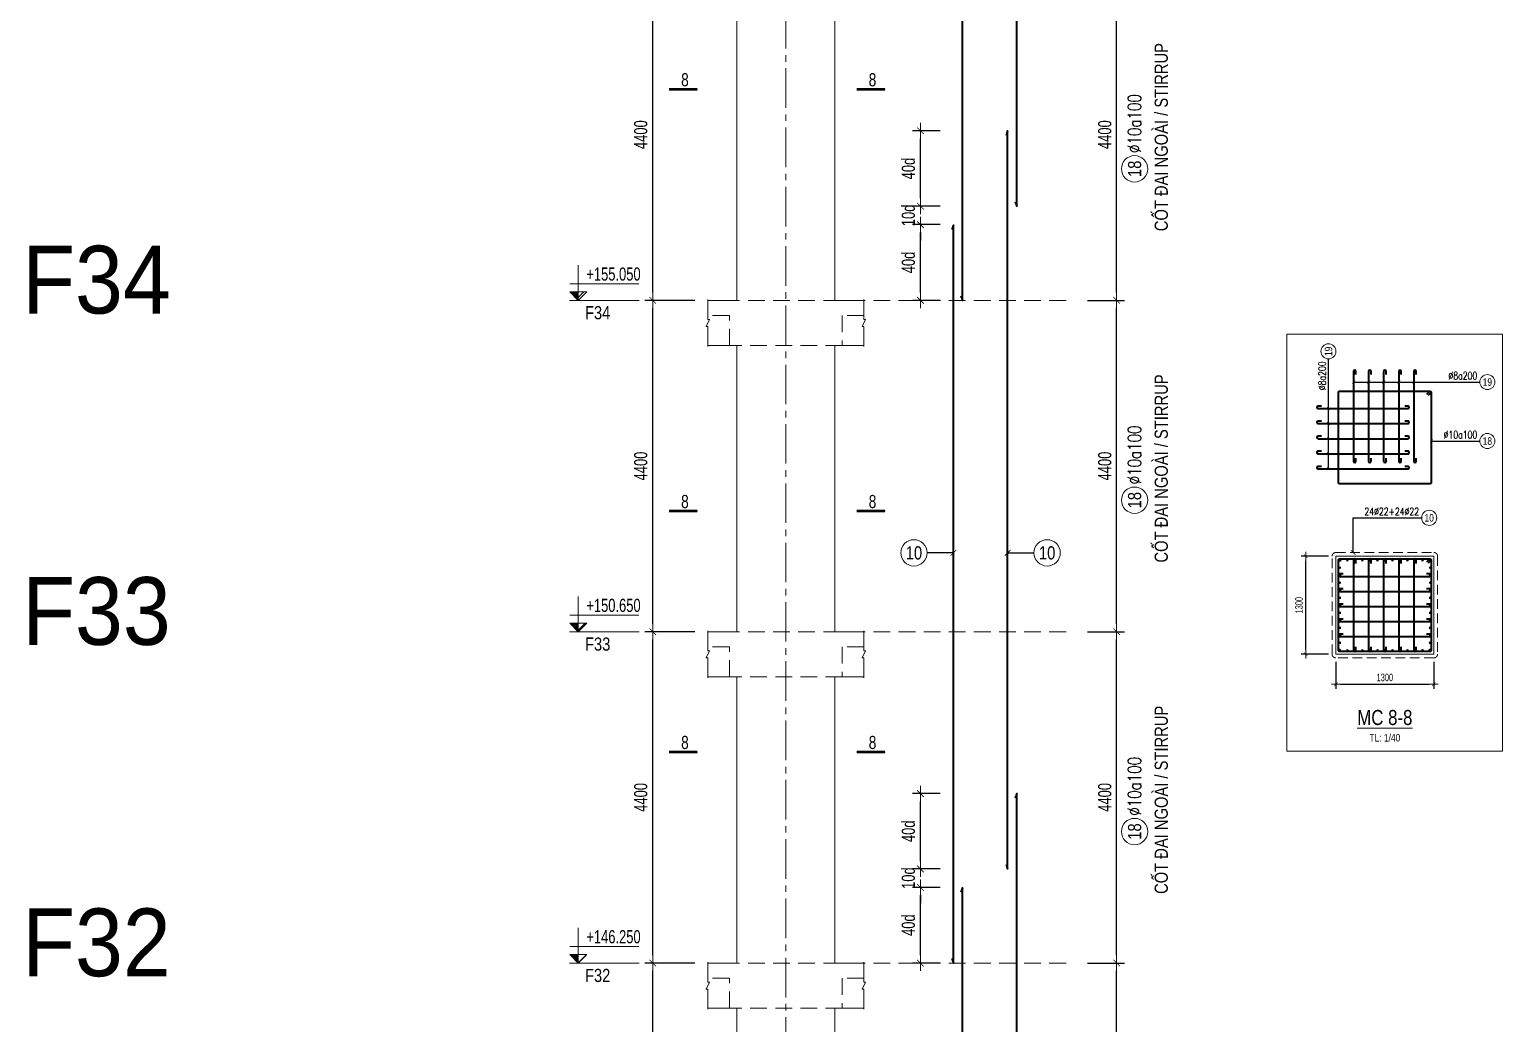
# Model space of a CAD drawing. Header units: millimetres. Extents: x 49323 to 380960, y -6102 to 181761.
# Drawn here: x 103469 to 123031, y 155028 to 168228 of the extents above; entities that cross this region are included whole.
import ezdxf
from ezdxf.enums import TextEntityAlignment as Align

# ---------------------------------------------------------------- set-up
doc = ezdxf.new("R2010")
doc.units = ezdxf.units.MM
doc.linetypes.add('CENTER2', pattern=[1.125, 0.75, -0.125, 0.125, -0.125])
doc.linetypes.add('HIDDEN2', pattern=[4.7625, 3.175, -1.5875])
doc.layers.get('0').update_dxf_attribs({"lineweight": 20})
doc.layers.get('Defpoints').update_dxf_attribs({"color": 151, "lineweight": 9})
for name, color, linetype, lineweight in [('kata_thep chu', 4, 'Continuous', 35), ('NDC_S_ANNO', 7, 'Continuous', 20), ('NDC_S_AXIS', 5, 'CENTER2', 13), ('NDC_S_BREAK-LINE', 1, 'Continuous', 15), ('NDC_S_CONTINUOUS', 3, 'Continuous', 20), ('NDC_S_DIM', 1, 'Continuous', 15), ('NDC_S_HIDDEN', 8, 'HIDDEN2', 13), ('NDC_S_LEADER', 1, 'Continuous', 15), ('NDC_S_REBAR', 4, 'Continuous', 35), ('NDC_S_STIRRUP', 4, 'Continuous', 40), ('NDC_S_SYMBOL', 1, 'Continuous', 15), ('NDC_S_TEXT SYMBOL', 7, 'Continuous', 20), ('NDC_S_THIN LINE', 8, 'Continuous', 9), ('NDC_S_VN TEXT', 7, 'Continuous', 20)]:
    doc.layers.add(name, color=color, linetype=linetype, lineweight=lineweight)
doc.styles.add('ARIAL', font='arial.ttf', dxfattribs={"width": 0.8})
doc.styles.add('DrawingTitle', font='FRADM.TTF', dxfattribs={"width": 0.95})
doc.styles.add('NDC_ANNO', font='', dxfattribs={"width": 0.8})
doc.styles.add('NDC_DIM', font='', dxfattribs={"width": 0.75})
doc.styles.add('NDC_EN TXT', font='romans.shx', dxfattribs={"width": 0.8})
doc.styles.add('NDC_VIE TXT', font='arial.ttf', dxfattribs={"width": 0.8})
doc.styles.get('NDC_ANNO').set_extended_font_data('Dotum')
doc.styles.get('NDC_DIM').set_extended_font_data('Dotum')
doc.dimstyles.new('NDC_dim_40', dxfattribs={"dimscale": 40, "dimtxt": 2.5, "dimasz": 1.5, "dimexe": 1.5, "dimexo": 2.5, "dimgap": 1, "dimtad": 1, "dimdec": 0, "dimzin": 0, "dimdsep": 46, "dimtxsty": 'NDC_DIM', "dimblk": 'DIMMARK', "dimcen": 0.09, "dimdle": 1.2, "dimclrd": 1, "dimclre": 1, "dimclrt": 3, "dimadec": 0, "dimazin": 0, "dimtfac": 1, "dimtdec": 0, "dimtix": 1, "dimtofl": 0, "dimtmove": 0, "dimatfit": 3, "dimfxl": 8, "dimfxlon": 1, "dimtolj": 1, "dimtzin": 0, "dimarcsym": 0})
doc.dimstyles.new('NDC_dim_70', dxfattribs={"dimscale": 70, "dimtxt": 2.5, "dimasz": 1.5, "dimexe": 1.5, "dimexo": 2.5, "dimgap": 1, "dimtad": 1, "dimdec": 0, "dimzin": 0, "dimdsep": 46, "dimtxsty": 'NDC_DIM', "dimblk": 'DIMMARK', "dimcen": 0.09, "dimdle": 1.2, "dimclrd": 1, "dimclre": 1, "dimclrt": 3, "dimadec": 0, "dimazin": 0, "dimtfac": 1, "dimtdec": 0, "dimtix": 1, "dimtofl": 0, "dimtmove": 0, "dimatfit": 3, "dimfxl": 8, "dimfxlon": 1, "dimtolj": 1, "dimtzin": 0, "dimarcsym": 0})
doc.dimstyles.new('NDC_dim_75', dxfattribs={"dimscale": 75, "dimtxt": 2.5, "dimasz": 1.5, "dimexe": 1.5, "dimexo": 2.5, "dimgap": 1, "dimtad": 1, "dimdec": 0, "dimzin": 0, "dimdsep": 46, "dimtxsty": 'NDC_DIM', "dimblk": 'DIMMARK', "dimcen": 0.09, "dimdle": 1.2, "dimclrd": 1, "dimclre": 1, "dimclrt": 3, "dimadec": 0, "dimazin": 0, "dimtfac": 1, "dimtdec": 0, "dimtix": 1, "dimtofl": 0, "dimtmove": 0, "dimatfit": 3, "dimfxl": 8, "dimfxlon": 1, "dimtolj": 1, "dimtzin": 0, "dimarcsym": 0})

# ---------------------------------------------------------------- blocks, each defined once
blk = doc.blocks.new('DIMMARK')
at = {"layer": 'NDC_S_DIM', "color": 1}
blk.add_line((-1.5, 0), (1, 0), dxfattribs=at)
at = {"layer": 'NDC_S_DIM', "color": 2, "const_width": 0.1}
blk.add_lwpolyline([(-0.42, -0.42), (0.42, 0.42)], dxfattribs=at)
blk = doc.blocks.new('*D44')
at = {"layer": 'Defpoints', "color": 0, "transparency": 16777216}
for p in [(111745, 155831), (112728, 155831), (112863, 151431)]:
    blk.add_point(p, dxfattribs=at)
at = {"layer": 'NDC_S_DIM', "color": 1, "lineweight": -2, "transparency": 16777216}
for p, q in [((112305, 155831), (111640, 155831)), ((111745, 151536), (111745, 155726)), ((112305, 151431), (111640, 151431))]:
    blk.add_line(p, q, dxfattribs=at)
at = {"layer": 'NDC_S_DIM', "color": 1, "lineweight": -2, "transparency": 16777216, "xscale": 105, "yscale": 105, "zscale": 105}
for p, rotation in [((111745, 155831), 90), ((111745, 151431), 270)]:
    blk.add_blockref('DIMMARK', p, dxfattribs=dict(at, rotation=rotation))
at = {"layer": 'NDC_S_DIM', "color": 3, "transparency": 16777216, "insert": (111587, 153631), "char_height": 175, "attachment_point": 5, "rotation": 90, "style": 'NDC_DIM'}
blk.add_mtext('\\A1;4400', dxfattribs=at)
blk = doc.blocks.new('*D45')
at = {"layer": 'Defpoints', "color": 0, "transparency": 16777216}
for p in [(111745, 160231), (112863, 160231), (112728, 155831)]:
    blk.add_point(p, dxfattribs=at)
at = {"layer": 'NDC_S_DIM', "color": 1, "lineweight": -2, "transparency": 16777216}
for p, q in [((112305, 160231), (111640, 160231)), ((111745, 155936), (111745, 160126)), ((112305, 155831), (111640, 155831))]:
    blk.add_line(p, q, dxfattribs=at)
at = {"layer": 'NDC_S_DIM', "color": 1, "lineweight": -2, "transparency": 16777216, "xscale": 105, "yscale": 105, "zscale": 105}
for p, rotation in [((111745, 160231), 90), ((111745, 155831), 270)]:
    blk.add_blockref('DIMMARK', p, dxfattribs=dict(at, rotation=rotation))
at = {"layer": 'NDC_S_DIM', "color": 3, "transparency": 16777216, "insert": (111587, 158031), "char_height": 175, "attachment_point": 5, "rotation": 90, "style": 'NDC_DIM'}
blk.add_mtext('\\A1;4400', dxfattribs=at)
blk = doc.blocks.new('*D46')
at = {"layer": 'Defpoints', "color": 0, "transparency": 16777216}
for p in [(111745, 164631), (112863, 164631), (112863, 160231)]:
    blk.add_point(p, dxfattribs=at)
at = {"layer": 'NDC_S_DIM', "color": 1, "lineweight": -2, "transparency": 16777216}
for p, q in [((112305, 164631), (111640, 164631)), ((111745, 160336), (111745, 164526)), ((112305, 160231), (111640, 160231))]:
    blk.add_line(p, q, dxfattribs=at)
at = {"layer": 'NDC_S_DIM', "color": 1, "lineweight": -2, "transparency": 16777216, "xscale": 105, "yscale": 105, "zscale": 105}
for p, rotation in [((111745, 164631), 90), ((111745, 160231), 270)]:
    blk.add_blockref('DIMMARK', p, dxfattribs=dict(at, rotation=rotation))
at = {"layer": 'NDC_S_DIM', "color": 3, "transparency": 16777216, "insert": (111587, 162431), "char_height": 175, "attachment_point": 5, "rotation": 90, "style": 'NDC_DIM'}
blk.add_mtext('\\A1;4400', dxfattribs=at)
blk = doc.blocks.new('*D47')
at = {"layer": 'Defpoints', "color": 0, "transparency": 16777216}
for p in [(111745, 169031), (112863, 169031), (112863, 164631)]:
    blk.add_point(p, dxfattribs=at)
at = {"layer": 'NDC_S_DIM', "color": 1, "lineweight": -2, "transparency": 16777216}
for p, q in [((112305, 169031), (111640, 169031)), ((111745, 164736), (111745, 168926)), ((112305, 164631), (111640, 164631))]:
    blk.add_line(p, q, dxfattribs=at)
at = {"layer": 'NDC_S_DIM', "color": 1, "lineweight": -2, "transparency": 16777216, "xscale": 105, "yscale": 105, "zscale": 105}
for p, rotation in [((111745, 169031), 90), ((111745, 164631), 270)]:
    blk.add_blockref('DIMMARK', p, dxfattribs=dict(at, rotation=rotation))
at = {"layer": 'NDC_S_DIM', "color": 3, "transparency": 16777216, "insert": (111587, 166831), "char_height": 175, "attachment_point": 5, "rotation": 90, "style": 'NDC_DIM'}
blk.add_mtext('\\A1;4400', dxfattribs=at)
blk = doc.blocks.new('*U2117')
at = {"layer": 'NDC_S_ANNO', "color": 0, "linetype": 'ByBlock', "lineweight": -2}
blk.add_line((-4.36, 0), (1, 0), dxfattribs=at)
at = {"layer": 'NDC_S_ANNO', "ltscale": 0.005, "const_width": 0.5}
blk.add_lwpolyline([(1, 0), (-4.36, 0)], dxfattribs=at)
at = {"layer": 'NDC_S_TEXT SYMBOL', "linetype": 'ByBlock', "lineweight": -2, "style": 'NDC_ANNO', "width": 0.8}
blk.add_attdef('DETAIL', text='', height=2.5, dxfattribs=at).set_placement((-0.64, 1.82), align=Align.MIDDLE_RIGHT)
blk = doc.blocks.new('kata_block_TD')
at = {"color": 6, "linetype": 'ByBlock', "lineweight": -2, "style": 'ARIAL', "width": 0.8}
blk.add_attdef('SECTDET2', text='', height=5, dxfattribs=at).set_placement((0, 7.97), align=Align.CENTER)
at = {"color": 0, "linetype": 'ByBlock', "lineweight": -2, "style": 'ARIAL', "width": 0.8}
blk.add_attdef('SECTDET1', text='', height=5, dxfattribs=at).set_placement((0, 1.47), align=Align.CENTER)
at = {"color": 3, "lineweight": 25, "style": 'ARIAL', "width": 0.8}
blk.add_attdef('SSCALE', text='', height=2.5, dxfattribs=at).set_placement((0, -4), align=Align.CENTER)
blk = doc.blocks.new('*D138')
at = {"layer": 'Defpoints', "color": 0, "transparency": 16777216}
for p in [(120818, 159933), (122118, 159933), (122118, 159533)]:
    blk.add_point(p, dxfattribs=at)
at = {"layer": 'NDC_S_DIM', "color": 1, "lineweight": -2, "transparency": 16777216}
for p, q in [((120818, 159833), (120818, 159473)), ((122118, 159833), (122118, 159473)), ((120878, 159533), (122058, 159533))]:
    blk.add_line(p, q, dxfattribs=at)
at = {"layer": 'NDC_S_DIM', "color": 1, "lineweight": -2, "transparency": 16777216, "xscale": 60, "yscale": 60, "zscale": 60, "rotation": 180}
blk.add_blockref('DIMMARK', (120818, 159533), dxfattribs=at)
at = {"layer": 'NDC_S_DIM', "color": 1, "lineweight": -2, "transparency": 16777216, "xscale": 60, "yscale": 60, "zscale": 60}
blk.add_blockref('DIMMARK', (122118, 159533), dxfattribs=at)
at = {"layer": 'NDC_S_DIM', "color": 3, "transparency": 16777216, "insert": (121468, 159623), "char_height": 100, "attachment_point": 5, "style": 'NDC_DIM'}
blk.add_mtext('\\A1;1300', dxfattribs=at)
blk = doc.blocks.new('*D139')
at = {"layer": 'Defpoints', "color": 0, "transparency": 16777216}
for p in [(120418, 161233), (120818, 161233), (120818, 159933)]:
    blk.add_point(p, dxfattribs=at)
at = {"layer": 'NDC_S_DIM', "color": 1, "lineweight": -2, "transparency": 16777216}
for p, q in [((120718, 161233), (120358, 161233)), ((120418, 159993), (120418, 161173)), ((120718, 159933), (120358, 159933))]:
    blk.add_line(p, q, dxfattribs=at)
at = {"layer": 'NDC_S_DIM', "color": 1, "lineweight": -2, "transparency": 16777216, "xscale": 60, "yscale": 60, "zscale": 60}
for p, rotation in [((120418, 161233), 90), ((120418, 159933), 270)]:
    blk.add_blockref('DIMMARK', p, dxfattribs=dict(at, rotation=rotation))
at = {"layer": 'NDC_S_DIM', "color": 3, "transparency": 16777216, "insert": (120328, 160583), "char_height": 100, "attachment_point": 5, "rotation": 90, "style": 'NDC_DIM'}
blk.add_mtext('\\A1;1300', dxfattribs=at)
blk = doc.blocks.new('kata_block_THEP')
at = {"layer": 'NDC_S_REBAR', "color": 0}
for p, q in [((-0.5, 0), (0.5, 0)), ((-0.35, 0.35), (0.35, -0.35)), ((0.35, 0.35), (-0.35, -0.35)), ((0, 0.5), (0, -0.5))]:
    blk.add_line(p, q, dxfattribs=at)
at = {"layer": 'NDC_S_REBAR', "color": 0, "const_width": 0.0833}
blk.add_lwpolyline([(-0.5, 0, 1), (0.5, 0, 1), (-0.5, 0, 1)], format="xyb", dxfattribs=at)
blk = doc.blocks.new('*U10')
blk.add_circle((2.5, 0), 2.5)
at = {"layer": 'NDC_S_VN TEXT', "color": 3, "style": 'NDC_EN TXT', "width": 0.75}
blk.add_attdef('DK2', text='', height=2.5, dxfattribs=at).set_placement((-0.85, 0.85), align=Align.RIGHT)
at = {"layer": 'NDC_S_VN TEXT', "color": 7, "style": 'ARIAL', "width": 0.8}
blk.add_attdef('SH3', text='', height=2.5, dxfattribs=at).set_placement((2.5, 0), align=Align.MIDDLE)
blk = doc.blocks.new('cham')
at = {"layer": 'NDC_S_REBAR'}
h = blk.add_hatch(color=253, dxfattribs=at)
h.dxf.hatch_style = 1
h.paths.add_polyline_path([(-28, 0, 1), (28, 0, 1)])
at = {"layer": 'NDC_S_REBAR', "color": 253}
blk.add_circle((0, 0), 28, dxfattribs=at)
blk = doc.blocks.new('*U142')
at = {"layer": 'NDC_S_DIM', "xscale": 0.3928571428571429, "yscale": 0.3928571428571429, "zscale": 0.3928571428571429}
blk.add_blockref('cham', (0, 0), dxfattribs=at)
blk = doc.blocks.new('*U143')
at = {"layer": 'NDC_S_DIM', "color": 0, "linetype": 'ByBlock', "lineweight": -2, "transparency": 16777216}
blk.add_blockref('*U142', (0, 0), dxfattribs=at)
blk = doc.blocks.new('*U140')
at = {"layer": 'NDC_S_DIM'}
blk.add_blockref('*U143', (0, 0), dxfattribs=at)
blk = doc.blocks.new('*U141')
at = {"layer": 'NDC_S_DIM', "color": 0, "linetype": 'ByBlock', "lineweight": -2, "transparency": 16777216}
for p in [(0, 0), (199.6, 0), (399.2, 0), (598.8, 0), (798.4, 0), (998, 0), (1197.6, 0)]:
    blk.add_blockref('*U140', p, dxfattribs=at)
blk = doc.blocks.new('*U146')
at = {"layer": 'NDC_S_DIM', "xscale": 0.3928571428571429, "yscale": 0.3928571428571429, "zscale": 0.3928571428571429}
blk.add_blockref('cham', (0, 0), dxfattribs=at)
blk = doc.blocks.new('*U147')
at = {"layer": 'NDC_S_DIM', "color": 0, "linetype": 'ByBlock', "lineweight": -2, "transparency": 16777216}
blk.add_blockref('*U146', (0, 0), dxfattribs=at)
blk = doc.blocks.new('*U144')
at = {"layer": 'NDC_S_DIM'}
blk.add_blockref('*U147', (0, 0), dxfattribs=at)
blk = doc.blocks.new('*U145')
at = {"layer": 'NDC_S_DIM', "color": 0, "linetype": 'ByBlock', "lineweight": -2, "transparency": 16777216}
for p in [(0, 0), (199.6, 0), (399.2, 0), (598.8, 0), (798.4, 0), (998, 0), (1197.6, 0)]:
    blk.add_blockref('*U144', p, dxfattribs=at)
blk = doc.blocks.new('*U150')
at = {"layer": 'NDC_S_DIM', "xscale": 0.3928571428571429, "yscale": 0.3928571428571429, "zscale": 0.3928571428571429}
blk.add_blockref('cham', (0, 0), dxfattribs=at)
blk = doc.blocks.new('*U151')
at = {"layer": 'NDC_S_DIM', "color": 0, "linetype": 'ByBlock', "lineweight": -2, "transparency": 16777216}
blk.add_blockref('*U150', (0, 0), dxfattribs=at)
blk = doc.blocks.new('*U148')
at = {"layer": 'NDC_S_DIM'}
blk.add_blockref('*U151', (0, 0), dxfattribs=at)
blk = doc.blocks.new('*U149')
at = {"layer": 'NDC_S_DIM', "color": 0, "linetype": 'ByBlock', "lineweight": -2, "transparency": 16777216}
for p in [(0, 0), (199.6, 0), (399.2, 0), (598.8, 0), (798.4, 0)]:
    blk.add_blockref('*U148', p, dxfattribs=at)
blk = doc.blocks.new('*D223')
at = {"layer": 'Defpoints', "color": 0, "ltscale": 0.005, "transparency": 16777216}
for p in [(115301, 156836, 0), (115739, 156836), (115739, 155831)]:
    blk.add_point(p, dxfattribs=at)
at = {"layer": 'NDC_S_DIM', "color": 1, "lineweight": -2, "ltscale": 0.005, "transparency": 16777216}
for p, q in [((115564, 156836, 0), (115196, 156836, 0)), ((115301, 155936, 0), (115301, 156731, 0)), ((115564, 155831, 0), (115196, 155831, 0))]:
    blk.add_line(p, q, dxfattribs=at)
at = {"layer": 'NDC_S_DIM', "color": 1, "lineweight": -2, "ltscale": 0.005, "transparency": 16777216, "xscale": 105, "yscale": 105, "zscale": 105}
for p, rotation in [((115301, 156836, 0), 90), ((115301, 155831, 0), 270)]:
    blk.add_blockref('DIMMARK', p, dxfattribs=dict(at, rotation=rotation))
at = {"layer": 'NDC_S_DIM', "color": 3, "ltscale": 0.005, "transparency": 16777216, "insert": (115141, 156334, 0), "char_height": 175, "attachment_point": 5, "rotation": 90, "style": 'NDC_DIM'}
blk.add_mtext('\\A1;40d', dxfattribs=at)
blk = doc.blocks.new('*D224')
at = {"layer": 'Defpoints', "color": 0, "ltscale": 0.005, "transparency": 16777216}
for p in [(115301, 157081), (115739, 157081), (115739, 156836)]:
    blk.add_point(p, dxfattribs=at)
at = {"layer": 'NDC_S_DIM', "color": 1, "lineweight": -2, "ltscale": 0.005, "transparency": 16777216}
for p, q in [((115301, 157186), (115301, 157291)), ((115564, 157081), (115196, 157081)), ((115564, 156836), (115196, 156836)), ((115301, 156731), (115301, 156626))]:
    blk.add_line(p, q, dxfattribs=at)
at = {"layer": 'NDC_S_DIM', "color": 1, "lineweight": -2, "ltscale": 0.005, "transparency": 16777216, "xscale": 105, "yscale": 105, "zscale": 105}
for p, rotation in [((115301, 157081), 270), ((115301, 156836), 90)]:
    blk.add_blockref('DIMMARK', p, dxfattribs=dict(at, rotation=rotation))
at = {"layer": 'NDC_S_DIM', "color": 3, "ltscale": 0.005, "transparency": 16777216, "insert": (115141, 156959), "char_height": 175, "attachment_point": 5, "rotation": 90, "style": 'NDC_DIM'}
blk.add_mtext('\\A1;10d', dxfattribs=at)
blk = doc.blocks.new('*D225')
at = {"layer": 'Defpoints', "color": 0, "ltscale": 0.005, "transparency": 16777216}
for p in [(115301, 158081), (115739, 158081), (115739, 157081)]:
    blk.add_point(p, dxfattribs=at)
at = {"layer": 'NDC_S_DIM', "color": 1, "lineweight": -2, "ltscale": 0.005, "transparency": 16777216}
for p, q in [((115564, 158081), (115196, 158081)), ((115301, 157186), (115301, 157976)), ((115564, 157081), (115196, 157081))]:
    blk.add_line(p, q, dxfattribs=at)
at = {"layer": 'NDC_S_DIM', "color": 1, "lineweight": -2, "ltscale": 0.005, "transparency": 16777216, "xscale": 105, "yscale": 105, "zscale": 105}
for p, rotation in [((115301, 158081), 90), ((115301, 157081), 270)]:
    blk.add_blockref('DIMMARK', p, dxfattribs=dict(at, rotation=rotation))
at = {"layer": 'NDC_S_DIM', "color": 3, "ltscale": 0.005, "transparency": 16777216, "insert": (115141, 157581), "char_height": 175, "attachment_point": 5, "rotation": 90, "style": 'NDC_DIM'}
blk.add_mtext('\\A1;40d', dxfattribs=at)
blk = doc.blocks.new('*D226')
at = {"layer": 'Defpoints', "color": 0, "ltscale": 0.005, "transparency": 16777216}
for p in [(115301, 165636, 0), (115739, 165636), (115739, 164631)]:
    blk.add_point(p, dxfattribs=at)
at = {"layer": 'NDC_S_DIM', "color": 1, "lineweight": -2, "ltscale": 0.005, "transparency": 16777216}
for p, q in [((115564, 165636, 0), (115196, 165636, 0)), ((115301, 164736, 0), (115301, 165531, 0)), ((115564, 164631, 0), (115196, 164631, 0))]:
    blk.add_line(p, q, dxfattribs=at)
at = {"layer": 'NDC_S_DIM', "color": 1, "lineweight": -2, "ltscale": 0.005, "transparency": 16777216, "xscale": 105, "yscale": 105, "zscale": 105}
for p, rotation in [((115301, 165636, 0), 90), ((115301, 164631, 0), 270)]:
    blk.add_blockref('DIMMARK', p, dxfattribs=dict(at, rotation=rotation))
at = {"layer": 'NDC_S_DIM', "color": 3, "ltscale": 0.005, "transparency": 16777216, "insert": (115141, 165134, 0), "char_height": 175, "attachment_point": 5, "rotation": 90, "style": 'NDC_DIM'}
blk.add_mtext('\\A1;40d', dxfattribs=at)
blk = doc.blocks.new('*D227')
at = {"layer": 'Defpoints', "color": 0, "ltscale": 0.005, "transparency": 16777216}
for p in [(115301, 165881), (115739, 165881), (115739, 165636)]:
    blk.add_point(p, dxfattribs=at)
at = {"layer": 'NDC_S_DIM', "color": 1, "lineweight": -2, "ltscale": 0.005, "transparency": 16777216}
for p, q in [((115301, 165986), (115301, 166091)), ((115564, 165881), (115196, 165881)), ((115564, 165636), (115196, 165636)), ((115301, 165531), (115301, 165426))]:
    blk.add_line(p, q, dxfattribs=at)
at = {"layer": 'NDC_S_DIM', "color": 1, "lineweight": -2, "ltscale": 0.005, "transparency": 16777216, "xscale": 105, "yscale": 105, "zscale": 105}
for p, rotation in [((115301, 165881), 270), ((115301, 165636), 90)]:
    blk.add_blockref('DIMMARK', p, dxfattribs=dict(at, rotation=rotation))
at = {"layer": 'NDC_S_DIM', "color": 3, "ltscale": 0.005, "transparency": 16777216, "insert": (115141, 165759), "char_height": 175, "attachment_point": 5, "rotation": 90, "style": 'NDC_DIM'}
blk.add_mtext('\\A1;10d', dxfattribs=at)
blk = doc.blocks.new('*D228')
at = {"layer": 'Defpoints', "color": 0, "ltscale": 0.005, "transparency": 16777216}
for p in [(115301, 166881), (115739, 166881), (115739, 165881)]:
    blk.add_point(p, dxfattribs=at)
at = {"layer": 'NDC_S_DIM', "color": 1, "lineweight": -2, "ltscale": 0.005, "transparency": 16777216}
for p, q in [((115564, 166881), (115196, 166881)), ((115301, 165986), (115301, 166776)), ((115564, 165881), (115196, 165881))]:
    blk.add_line(p, q, dxfattribs=at)
at = {"layer": 'NDC_S_DIM', "color": 1, "lineweight": -2, "ltscale": 0.005, "transparency": 16777216, "xscale": 105, "yscale": 105, "zscale": 105}
for p, rotation in [((115301, 166881), 90), ((115301, 165881), 270)]:
    blk.add_blockref('DIMMARK', p, dxfattribs=dict(at, rotation=rotation))
at = {"layer": 'NDC_S_DIM', "color": 3, "ltscale": 0.005, "transparency": 16777216, "insert": (115141, 166381), "char_height": 175, "attachment_point": 5, "rotation": 90, "style": 'NDC_DIM'}
blk.add_mtext('\\A1;40d', dxfattribs=at)
blk = doc.blocks.new('*D267')
at = {"layer": 'Defpoints', "color": 0, "ltscale": 70, "transparency": 16777216}
for p in [(117344, 155831), (117906, 155831), (117344, 151431)]:
    blk.add_point(p, dxfattribs=at)
at = {"layer": 'NDC_S_DIM', "color": 1, "lineweight": -2, "ltscale": 70, "transparency": 16777216}
for p, q in [((117519, 155831), (118011, 155831)), ((117906, 151536), (117906, 155726)), ((117519, 151431), (118011, 151431))]:
    blk.add_line(p, q, dxfattribs=at)
at = {"layer": 'NDC_S_DIM', "color": 1, "lineweight": -2, "ltscale": 70, "transparency": 16777216, "xscale": 105, "yscale": 105, "zscale": 105}
for p, rotation in [((117906, 155831), 90), ((117906, 151431), 270)]:
    blk.add_blockref('DIMMARK', p, dxfattribs=dict(at, rotation=rotation))
at = {"layer": 'NDC_S_DIM', "color": 3, "ltscale": 70, "transparency": 16777216, "insert": (117749, 153631), "char_height": 175, "attachment_point": 5, "rotation": 90, "style": 'NDC_DIM'}
blk.add_mtext('\\A1;4400', dxfattribs=at)
blk = doc.blocks.new('*D268')
at = {"layer": 'Defpoints', "color": 0, "ltscale": 70, "transparency": 16777216}
for p in [(117344, 160231), (117906, 160231), (117344, 155831)]:
    blk.add_point(p, dxfattribs=at)
at = {"layer": 'NDC_S_DIM', "color": 1, "lineweight": -2, "ltscale": 70, "transparency": 16777216}
for p, q in [((117519, 160231), (118011, 160231)), ((117906, 155936), (117906, 160126)), ((117519, 155831), (118011, 155831))]:
    blk.add_line(p, q, dxfattribs=at)
at = {"layer": 'NDC_S_DIM', "color": 1, "lineweight": -2, "ltscale": 70, "transparency": 16777216, "xscale": 105, "yscale": 105, "zscale": 105}
for p, rotation in [((117906, 160231), 90), ((117906, 155831), 270)]:
    blk.add_blockref('DIMMARK', p, dxfattribs=dict(at, rotation=rotation))
at = {"layer": 'NDC_S_DIM', "color": 3, "ltscale": 70, "transparency": 16777216, "insert": (117749, 158031), "char_height": 175, "attachment_point": 5, "rotation": 90, "style": 'NDC_DIM'}
blk.add_mtext('\\A1;4400', dxfattribs=at)
blk = doc.blocks.new('*D269')
at = {"layer": 'Defpoints', "color": 0, "ltscale": 70, "transparency": 16777216}
for p in [(117344, 164631), (117906, 164631), (117344, 160231)]:
    blk.add_point(p, dxfattribs=at)
at = {"layer": 'NDC_S_DIM', "color": 1, "lineweight": -2, "ltscale": 70, "transparency": 16777216}
for p, q in [((117519, 164631), (118011, 164631)), ((117906, 160336), (117906, 164526)), ((117519, 160231), (118011, 160231))]:
    blk.add_line(p, q, dxfattribs=at)
at = {"layer": 'NDC_S_DIM', "color": 1, "lineweight": -2, "ltscale": 70, "transparency": 16777216, "xscale": 105, "yscale": 105, "zscale": 105}
for p, rotation in [((117906, 164631), 90), ((117906, 160231), 270)]:
    blk.add_blockref('DIMMARK', p, dxfattribs=dict(at, rotation=rotation))
at = {"layer": 'NDC_S_DIM', "color": 3, "ltscale": 70, "transparency": 16777216, "insert": (117749, 162431), "char_height": 175, "attachment_point": 5, "rotation": 90, "style": 'NDC_DIM'}
blk.add_mtext('\\A1;4400', dxfattribs=at)
blk = doc.blocks.new('*D270')
at = {"layer": 'Defpoints', "color": 0, "ltscale": 70, "transparency": 16777216}
for p in [(117344, 169031), (117906, 169031), (117344, 164631)]:
    blk.add_point(p, dxfattribs=at)
at = {"layer": 'NDC_S_DIM', "color": 1, "lineweight": -2, "ltscale": 70, "transparency": 16777216}
for p, q in [((117519, 169031), (118011, 169031)), ((117906, 164736), (117906, 168926)), ((117519, 164631), (118011, 164631))]:
    blk.add_line(p, q, dxfattribs=at)
at = {"layer": 'NDC_S_DIM', "color": 1, "lineweight": -2, "ltscale": 70, "transparency": 16777216, "xscale": 105, "yscale": 105, "zscale": 105}
for p, rotation in [((117906, 169031), 90), ((117906, 164631), 270)]:
    blk.add_blockref('DIMMARK', p, dxfattribs=dict(at, rotation=rotation))
at = {"layer": 'NDC_S_DIM', "color": 3, "ltscale": 70, "transparency": 16777216, "insert": (117749, 166831), "char_height": 175, "attachment_point": 5, "rotation": 90, "style": 'NDC_DIM'}
blk.add_mtext('\\A1;4400', dxfattribs=at)
blk = doc.blocks.new('*U2118')
blk.add_circle((-2.5, 0), 2.5)
at = {"layer": 'NDC_S_VN TEXT', "color": 7, "style": 'ARIAL', "width": 0.8}
blk.add_attdef('SH2', text='', height=2.5, dxfattribs=at).set_placement((-2.5, 0), align=Align.MIDDLE)
at = {"layer": 'NDC_S_VN TEXT', "color": 3, "style": 'NDC_EN TXT', "width": 0.75}
blk.add_attdef('DKKC1', (0.5, -1.25), '', height=2.5, dxfattribs=at)
blk = doc.blocks.new('CD')
at = {"layer": 'NDC_S_ANNO'}
blk.add_hatch(color=3, dxfattribs=at).paths.add_polyline_path([(0, 160), (-161, 160), (0, 0)])
at = {"layer": 'NDC_S_ANNO', "ltscale": 50}
h = blk.add_hatch(dxfattribs=at)
h.set_pattern_fill('ANSI31', color=256, scale=140.6, style=0)
h.paths.add_polyline_path([(0, 160), (0, 0), (161, 160)])
for p, q in [((-159, 314), (1147, 314)), ((1156, 0), (-164, 0))]:
    blk.add_line(p, q, dxfattribs=at)
for points in [[(0, 669), (0, 0)], [(0, 0), (-161, 160), (0, 160)], [(0, 0), (161, 160), (0, 160)]]:
    blk.add_lwpolyline(points, dxfattribs=at)
at = {"layer": 'NDC_S_TEXT SYMBOL', "color": 3, "style": 'NDC_DIM', "width": 0.7}
blk.add_attdef('COT', (154, 375), '', height=250, dxfattribs=at)

msp = doc.modelspace()

# ---------------------------------------------------------------- linework, layer by layer
at = {"layer": 'Defpoints'}
msp.add_lwpolyline([(120164.7, 164179.9), (123030.8, 164179.9), (123030.8, 158645.7), (120164.7, 158645.7)], close=True, dxfattribs=at)
at = {"layer": 'kata_thep chu', "color": 4, "ltscale": 0.005}
for points in [[(116558.8, 165940.7), (116578.8, 165880.7), (116578.8, 175680.7), (116558.8, 175620.7)], [(115839, 164690.7), (115859, 164630.7), (115859, 174430.7), (115839, 174370.7)], [(116438.8, 157140.7), (116458.8, 157080.7), (116458.8, 166880.7), (116438.8, 166820.7)], [(115719, 155890.7), (115739, 155830.7), (115739, 165630.7), (115719, 165570.7)], [(116558.8, 148340.7), (116578.8, 148280.7), (116578.8, 158080.7), (116558.8, 158020.7)], [(115839, 147090.7), (115859, 147030.7), (115859, 156830.7), (115839, 156770.7)]]:
    msp.add_lwpolyline(points, dxfattribs=at)
at = {"layer": 'NDC_S_AXIS', "ltscale": 700}
msp.add_line((113513.1, -3699.8), (113513.1, 179341.9), dxfattribs=at)
at = {"layer": 'NDC_S_BREAK-LINE'}
for points in [[(112478.1, 164018.2), (112478.1, 164285.7), (112455.6, 164285.7), (112500.6, 164375.7), (112478.1, 164375.7), (112478.1, 164643.2)], [(114548.1, 164018.2), (114548.1, 164285.7), (114525.6, 164285.7), (114570.6, 164375.7), (114548.1, 164375.7), (114548.1, 164643.2)], [(112478.1, 159618.2), (112478.1, 159885.7), (112455.6, 159885.7), (112500.6, 159975.7), (112478.1, 159975.7), (112478.1, 160243.2)], [(114548.1, 159618.2), (114548.1, 159885.7), (114525.6, 159885.7), (114570.6, 159975.7), (114548.1, 159975.7), (114548.1, 160243.2)], [(112478.1, 155218.2), (112478.1, 155485.7), (112455.6, 155485.7), (112500.6, 155575.7), (112478.1, 155575.7), (112478.1, 155843.2)], [(114548.1, 155218.2), (114548.1, 155485.7), (114525.6, 155485.7), (114570.6, 155575.7), (114548.1, 155575.7), (114548.1, 155843.2)]]:
    msp.add_lwpolyline(points, dxfattribs=at)
at = {"layer": 'NDC_S_CONTINUOUS'}
for points in [[(112478.1, 164630.7), (112863.1, 164630.7), (112863.1, 168430.7), (112478.1, 168430.7)], [(114548.1, 164630.7), (114163.1, 164630.7), (114163.1, 168430.7), (114548.1, 168430.7)], [(112478.1, 160230.7), (112863.1, 160230.7), (112863.1, 164030.7), (112478.1, 164030.7)], [(114548.1, 160230.7), (114163.1, 160230.7), (114163.1, 164030.7), (114548.1, 164030.7)], [(120818, 159932.8), (122118, 159932.8), (122118, 161232.8), (120818, 161232.8), (120818, 159932.8)], [(112478.1, 155830.7), (112863.1, 155830.7), (112863.1, 159630.7), (112478.1, 159630.7)], [(114548.1, 155830.7), (114163.1, 155830.7), (114163.1, 159630.7), (114548.1, 159630.7)], [(112478.1, 151430.7), (112863.1, 151430.7), (112863.1, 155230.7), (112478.1, 155230.7)], [(114548.1, 151430.7), (114163.1, 151430.7), (114163.1, 155230.7), (114548.1, 155230.7)]]:
    msp.add_lwpolyline(points, dxfattribs=at)
at = {"layer": 'NDC_S_DIM'}
for centre in [(115214.5, 161278), (116983.3, 161278)]:
    msp.add_circle(centre, 175, dxfattribs=at)
at = {"layer": 'NDC_S_HIDDEN', "ltscale": 70}
for p, q in [((117234, 164630.7), (112728.1, 164630.7)), ((117234, 160230.7), (112728.1, 160230.7)), ((117234, 155830.7), (112728.1, 155830.7))]:
    msp.add_line(p, q, dxfattribs=at)
for points in [[(114548.1, 164430.7), (114263.1, 164430.7), (114263.1, 164030.7), (112763.1, 164030.7), (112763.1, 164430.7), (112478.1, 164430.7)], [(114548.1, 160030.7), (114263.1, 160030.7), (114263.1, 159630.7), (112763.1, 159630.7), (112763.1, 160030.7), (112478.1, 160030.7)], [(114548.1, 155630.7), (114263.1, 155630.7), (114263.1, 155230.7), (112763.1, 155230.7), (112763.1, 155630.7), (112478.1, 155630.7)]]:
    msp.add_lwpolyline(points, dxfattribs=at)
at = {"layer": 'NDC_S_HIDDEN', "ltscale": 40}
msp.add_lwpolyline([(120768, 159932.8), (120768, 161232.8, -0.4142136), (120818, 161282.8), (122118, 161282.8, -0.4142136), (122168, 161232.8), (122168, 159932.8, -0.4142136), (122118, 159882.8), (120818, 159882.8, -0.4142136), (120768, 159932.8)], format="xyb", dxfattribs=at)
at = {"layer": 'NDC_S_STIRRUP'}
for points in [[(121084.7, 163644.1), (121084.7, 163688.1, 1), (121052.7, 163688.1), (121052.7, 162492.1, 1), (121084.7, 162492.1), (121084.7, 162536.1)], [(121284.2, 163644.1), (121284.2, 163688.1, 1), (121252.2, 163688.1), (121252.2, 162492.1, 1), (121284.2, 162492.1), (121284.2, 162536.1)], [(121484, 163644.1), (121484, 163688.1, 1), (121452, 163688.1), (121452, 162492.1, 1), (121484, 162492.1), (121484, 162536.1)], [(121683.5, 163644.1), (121683.5, 163688.1, 1), (121651.5, 163688.1), (121651.5, 162492.1, 1), (121683.5, 162492.1), (121683.5, 162536.1)], [(121883.3, 163644.1), (121883.3, 163688.1, 1), (121851.3, 163688.1), (121851.3, 162492.1, 1), (121883.3, 162492.1), (121883.3, 162536.1)], [(122027, 163385.1), (122067, 163425.1, -0.4142136), (122083, 163409.1), (122083, 162211.1, -0.4142136), (122067, 162195.1), (120869, 162195.1, -0.4142136), (120853, 162211.1), (120853, 163409.1, -0.4142136), (120869, 163425.1), (122067, 163425.1, -0.4142136), (122083, 163409.1), (122043, 163369.1)], [(120624.9, 163225.5), (120580.9, 163225.5, 1), (120580.9, 163193.5), (121776.9, 163193.5, 1), (121776.9, 163225.5), (121732.9, 163225.5)], [(120624.9, 163025.8), (120580.9, 163025.8, 1), (120580.9, 162993.8), (121776.9, 162993.8, 1), (121776.9, 163025.8), (121732.9, 163025.8)], [(120624.9, 162826.1), (120580.9, 162826.1, 1), (120580.9, 162794.1), (121776.9, 162794.1, 1), (121776.9, 162826.1), (121732.9, 162826.1)], [(120624.9, 162626.5), (120580.9, 162626.5, 1), (120580.9, 162594.5), (121776.9, 162594.5, 1), (121776.9, 162626.5), (121732.9, 162626.5)], [(120624.9, 162426.8), (120580.9, 162426.8, 1), (120580.9, 162394.8), (121776.9, 162394.8, 1), (121776.9, 162426.8), (121732.9, 162426.8)], [(122027, 161157.8), (122067, 161197.8, -0.4142136), (122083, 161181.8), (122083, 159983.8, -0.4142136), (122067, 159967.8), (120869, 159967.8, -0.4142136), (120853, 159983.8), (120853, 161181.8, -0.4142136), (120869, 161197.8), (122067, 161197.8, -0.4142136), (122083, 161181.8), (122043, 161141.8)], [(121084.7, 161136.8), (121084.7, 161180.8, 1), (121052.7, 161180.8), (121052.7, 159984.8, 1), (121084.7, 159984.8), (121084.7, 160028.8)], [(121284.2, 161136.8), (121284.2, 161180.8, 1), (121252.2, 161180.8), (121252.2, 159984.8, 1), (121284.2, 159984.8), (121284.2, 160028.8)], [(121484, 161136.8), (121484, 161180.8, 1), (121452, 161180.8), (121452, 159984.8, 1), (121484, 159984.8), (121484, 160028.8)], [(121683.5, 161136.8), (121683.5, 161180.8, 1), (121651.5, 161180.8), (121651.5, 159984.8, 1), (121683.5, 159984.8), (121683.5, 160028.8)], [(121883.3, 161136.8), (121883.3, 161180.8, 1), (121851.3, 161180.8), (121851.3, 159984.8, 1), (121883.3, 159984.8), (121883.3, 160028.8)], [(120914, 160998.1), (120870, 160998.1, 1), (120870, 160966.1), (122066, 160966.1, 1), (122066, 160998.1), (122022, 160998.1)], [(120914, 160798.5), (120870, 160798.5, 1), (120870, 160766.5), (122066, 160766.5, 1), (122066, 160798.5), (122022, 160798.5)], [(120914, 160598.8), (120870, 160598.8, 1), (120870, 160566.8), (122066, 160566.8, 1), (122066, 160598.8), (122022, 160598.8)], [(120914, 160399.1), (120870, 160399.1, 1), (120870, 160367.1), (122066, 160367.1, 1), (122066, 160399.1), (122022, 160399.1)], [(120914, 160199.5), (120870, 160199.5, 1), (120870, 160167.5), (122066, 160167.5, 1), (122066, 160199.5), (122022, 160199.5)]]:
    msp.add_lwpolyline(points, format="xyb", dxfattribs=at)

# ---------------------------------------------------------------- block references
at = {"layer": 'NDC_S_DIM'}
ref = msp.add_blockref('CD', (110756.4, 164630.7), dxfattribs=dict(at, xscale=0.7, yscale=0.7, zscale=0.7))
ref.add_attrib('COT', '+155.050', (110864.1, 164893), dxfattribs={"layer": '0', "color": 3, "height": 175, "style": 'NDC_DIM', "width": 0.75})
for name, p in [('*U141', (120869, 161181.8)), ('*U145', (120869, 159983.8))]:
    msp.add_blockref(name, p, dxfattribs=at)
at = {"layer": 'NDC_S_DIM', "rotation": 89.99999999990814}
msp.add_blockref('*U149', (120869, 160183.5), dxfattribs=at)
at = {"layer": 'NDC_S_DIM'}
ref = msp.add_blockref('CD', (110756.4, 160230.7), dxfattribs=dict(at, xscale=0.7, yscale=0.7, zscale=0.7))
ref.add_attrib('COT', '+150.650', (110864.1, 160493), dxfattribs={"layer": '0', "color": 3, "height": 175, "style": 'NDC_DIM', "width": 0.75})
ref = msp.add_blockref('CD', (110756.4, 155830.7), dxfattribs=dict(at, xscale=0.7, yscale=0.7, zscale=0.7))
ref.add_attrib('COT', '+146.250', (110864.1, 156093), dxfattribs={"layer": '0', "color": 3, "height": 175, "style": 'NDC_DIM', "width": 0.75})
at = {"layer": 'NDC_S_REBAR', "xscale": 22, "yscale": 22, "zscale": 22}
for p in [(120869, 161181.8), (120968.8, 161181.8), (121068.7, 161181.8), (121168.5, 161181.8), (121268.3, 161181.8), (121368.2, 161181.8), (121468, 161181.8), (121567.8, 161181.8), (121667.7, 161181.8), (121767.5, 161181.8), (121867.3, 161181.8), (121967.2, 161181.8), (122067, 161181.8), (120869, 161082), (122067, 161082), (120869, 160982.1), (120869, 160882.3), (122067, 160982.1), (122067, 160882.3), (120869, 160782.5), (120869, 160682.6), (122067, 160782.5), (122067, 160682.6), (120869, 160582.8), (120869, 160483), (122067, 160582.8), (122067, 160483), (120869, 160383.1), (120869, 160283.3), (122067, 160383.1), (122067, 160283.3), (120869, 160183.5), (120869, 160083.6), (122067, 160183.5), (122067, 160083.6), (120869, 159983.8), (120968.8, 159983.8), (121068.7, 159983.8), (121168.5, 159983.8), (121268.3, 159983.8), (121368.2, 159983.8), (121468, 159983.8), (121567.8, 159983.8), (121667.7, 159983.8), (121767.5, 159983.8), (121867.3, 159983.8), (121967.2, 159983.8), (122067, 159983.8)]:
    msp.add_blockref('kata_block_THEP', p, dxfattribs=at)
at = {"layer": 'NDC_S_SYMBOL', "xscale": 70, "yscale": 70, "zscale": 70}
for p in [(112269, 167433), (114760.2, 167433), (112269, 161832), (114760.2, 161832), (112269, 158633), (114760.2, 158633)]:
    msp.add_blockref('*U2117', p, dxfattribs=at).add_auto_attribs({'DETAIL': '8'})
at = {"layer": 'NDC_S_THIN LINE', "rotation": 90}
for name, p, xscale, yscale, zscale, values in [('*U2118', (118144.5, 166552.4), 70, 70, 70, {'SH2': '18', 'DKKC1': '%%c10a100'}), ('*U10', (120719.1, 163853.9), 40, 40, 40, {'SH3': '19', 'DK2': '%%c8a200'}), ('*U2118', (118144.5, 162152.4), 70, 70, 70, {'SH2': '18', 'DKKC1': '%%c10a100'}), ('*U2118', (118144.5, 157752.4), 70, 70, 70, {'SH2': '18', 'DKKC1': '%%c10a100'})]:
    msp.add_blockref(name, p, dxfattribs=dict(at, xscale=xscale, yscale=yscale, zscale=zscale)).add_auto_attribs(values)
at = {"layer": 'NDC_S_THIN LINE', "xscale": 40, "yscale": 40, "zscale": 40}
for p, values in [((122729.1, 163546), {'SH3': '19', 'DK2': '%%c8a200'}), ((122729.1, 162763.1), {'SH3': '18', 'DK2': '%%c10a100'}), ((121956.9, 161742.8), {'SH3': '10', 'DK2': '24%%c22+24%%c22'})]:
    msp.add_blockref('*U10', p, dxfattribs=at).add_auto_attribs(values)
at = {"layer": 'NDC_S_VN TEXT'}
ref = msp.add_blockref('kata_block_TD', (121468, 158932.8), dxfattribs=dict(at, xscale=40, yscale=40, zscale=40))
ref.add_attrib('SECTDET1', '%%uMC 8-8', dxfattribs={"layer": '0', "color": 0, "linetype": 'ByBlock', "lineweight": -2, "height": 200, "style": 'ARIAL', "width": 0.8}).set_placement((121468, 158991.6), align=Align.CENTER)
ref.add_attrib('SSCALE', 'TL: 1/40', dxfattribs={"layer": '0', "color": 3, "lineweight": 25, "height": 100, "style": 'ARIAL', "width": 0.8}).set_placement((121468, 158772.8), align=Align.CENTER)

# ---------------------------------------------------------------- texts
at = {"color": 140, "char_height": 900, "width": 4481.166, "attachment_point": 1, "style": 'DrawingTitle'}
for s, insert in [('F34', (103375.1, 165355.9)), ('F33', (103375.1, 160955.9)), ('F32', (103375.1, 156555.9))]:
    msp.add_mtext(s, dxfattribs=dict(at, insert=insert))
at = {"layer": 'NDC_S_VN TEXT', "style": 'NDC_VIE TXT', "width": 0.8}
for p in [(118498.6, 165548.9), (118498.6, 161148.9), (118498.6, 156748.9)]:
    msp.add_text('CỐT ĐAI NGOÀI / STIRRUP', height=175, rotation=90, dxfattribs=at).set_placement(p, align=Align.MIDDLE_LEFT)
for s, p in [('F34', (110845.9, 164466.6)), ('F33', (110845.9, 160066.6)), ('F32', (110845.9, 155666.6))]:
    msp.add_text(s, height=175, dxfattribs=at).set_placement(p, align=Align.MIDDLE_LEFT)
at = {"layer": 'NDC_S_VN TEXT', "color": 7, "style": 'ARIAL', "width": 0.8}
for p in [(115214.5, 161278), (116983.3, 161278)]:
    msp.add_text('10', height=175, dxfattribs=at).set_placement(p, align=Align.MIDDLE)

# ---------------------------------------------------------------- dimensions: what is measured, and where the dimension line sits
at = {"layer": 'NDC_S_DIM'}
for base, p1, p2, angle, dimstyle, picture, middle in [((111744.6, 169030.7), (112863.1, 164630.7), (112863.1, 169030.7), 90, 'NDC_dim_70', '*D47', (111587, 166830.7)), ((111744.6, 164630.7), (112863.1, 160230.7), (112863.1, 164630.7), 90, 'NDC_dim_70', '*D46', (111587, 162430.7)), ((120418, 161232.8), (120818, 159932.8), (120818, 161232.8), 270, 'NDC_dim_40', '*D139', (120327.9, 160582.8)), ((111744.6, 160230.7), (112728.1, 155830.7), (112863.1, 160230.7), 90, 'NDC_dim_70', '*D45', (111587, 158030.7)), ((111744.6, 155830.7), (112863.1, 151430.7), (112728.1, 155830.7), 90, 'NDC_dim_70', '*D44', (111587, 153630.7))]:
    dim = msp.add_linear_dim(base=base, p1=p1, p2=p2, angle=angle, dimstyle=dimstyle, dxfattribs=at)
    dim.commit()
    dim.dimension.update_dxf_attribs({"geometry": picture, "text_midpoint": middle})
at = {"layer": 'NDC_S_DIM', "ltscale": 70}
for base, p1, p2, picture, middle in [((117906.3, 169030.7), (117344, 164630.7), (117344, 169030.7), '*D270', (117748.7, 166830.7)), ((117906.3, 164630.7), (117344, 160230.7), (117344, 164630.7), '*D269', (117748.7, 162430.7)), ((117906.3, 160230.7), (117344, 155830.7), (117344, 160230.7), '*D268', (117748.7, 158030.7)), ((117906.3, 155830.7), (117344, 151430.7), (117344, 155830.7), '*D267', (117748.7, 153630.7))]:
    dim = msp.add_linear_dim(base=base, p1=p1, p2=p2, angle=90, dimstyle='NDC_dim_70', override={"dimtmove": 1}, dxfattribs=at)
    dim.commit()
    dim.dimension.update_dxf_attribs({"geometry": picture, "text_midpoint": middle})
at = {"layer": 'NDC_S_DIM', "ltscale": 0.005}
for base, p1, p2, text, picture, middle in [((115300.8, 166880.7), (115739, 165880.7), (115739, 166880.7), '40d', '*D228', (115141.4, 166380.7)), ((115300.8, 165880.7), (115739, 165636.4), (115739, 165880.7), '10d', '*D227', (115141.4, 165758.6)), ((115300.8, 165636.4, 0), (115739, 164630.7), (115739, 165636.4), '40d', '*D226', (115141.4, 165133.6, 0)), ((115300.8, 158080.7), (115739, 157080.7), (115739, 158080.7), '40d', '*D225', (115141.4, 157580.7)), ((115300.8, 157080.7), (115739, 156836.4), (115739, 157080.7), '10d', '*D224', (115141.4, 156958.6)), ((115300.8, 156836.4, 0), (115739, 155830.7), (115739, 156836.4), '40d', '*D223', (115141.4, 156333.6, 0))]:
    dim = msp.add_linear_dim(base=base, p1=p1, p2=p2, angle=90, text=text, dimstyle='NDC_dim_70', dxfattribs=at)
    dim.commit()
    dim.dimension.update_dxf_attribs({"geometry": picture, "text_midpoint": middle})
at = {"layer": 'NDC_S_DIM'}
dim = msp.add_linear_dim(base=(122118, 159532.8), p1=(120818, 159932.8), p2=(122118, 159932.8), dimstyle='NDC_dim_40', dxfattribs=at)
dim.commit()
dim.dimension.update_dxf_attribs({"geometry": '*D138', "text_midpoint": (121468, 159622.9)})

# ---------------------------------------------------------------- leaders
at = {"layer": 'NDC_S_LEADER', "ltscale": 0.005}
for points in [[(115739, 161278), (115389.5, 161278)], [(116458.8, 161278), (116808.3, 161278)]]:
    msp.add_leader(points, dimstyle='NDC_dim_75', override={"dimasz": 1, "dimldrblk": 'ARCHTICK'}, dxfattribs=at)
at = {"layer": 'NDC_S_THIN LINE'}
for points, override in [([(120719.1, 162396.8), (120719.1, 163853.9)], {"dimasz": 1, "dimldrblk": 'ARCHTICK'}), ([(120719.1, 162596), (120719.1, 163853.9)], {"dimasz": 1, "dimldrblk": 'ARCHTICK'}), ([(120719.1, 162795.1), (120719.1, 163853.9)], {"dimasz": 1, "dimldrblk": 'ARCHTICK'}), ([(120719.1, 162994.4), (120719.1, 163853.9)], {"dimasz": 1, "dimldrblk": 'ARCHTICK'}), ([(120719.1, 163193.5), (120719.1, 163853.9)], {"dimasz": 1, "dimldrblk": 'ARCHTICK'}), ([(121054.7, 163546), (122729.1, 163546)], {"dimasz": 1, "dimldrblk": 'ARCHTICK'}), ([(121253.8, 163546), (122729.1, 163546)], {"dimasz": 1, "dimldrblk": 'ARCHTICK'}), ([(121453, 163546), (122729.1, 163546)], {"dimasz": 1, "dimldrblk": 'ARCHTICK'}), ([(121652.3, 163546), (122729.1, 163546)], {"dimasz": 1, "dimldrblk": 'ARCHTICK'}), ([(121850.6, 163546), (122729.1, 163546)], {"dimasz": 1, "dimldrblk": 'ARCHTICK'}), ([(122086, 162763.1), (122729.1, 162763.1)], {"dimasz": 1, "dimldrblk": 'ARCHTICK'}), ([(121048.7, 161282.8), (121048.7, 161742.8), (121956.9, 161742.8)], {"dimldrblk": 'ARCHTICK'})]:
    msp.add_leader(points, dimstyle='NDC_dim_40', override=override, dxfattribs=at)

doc.saveas('drawing.dxf')
